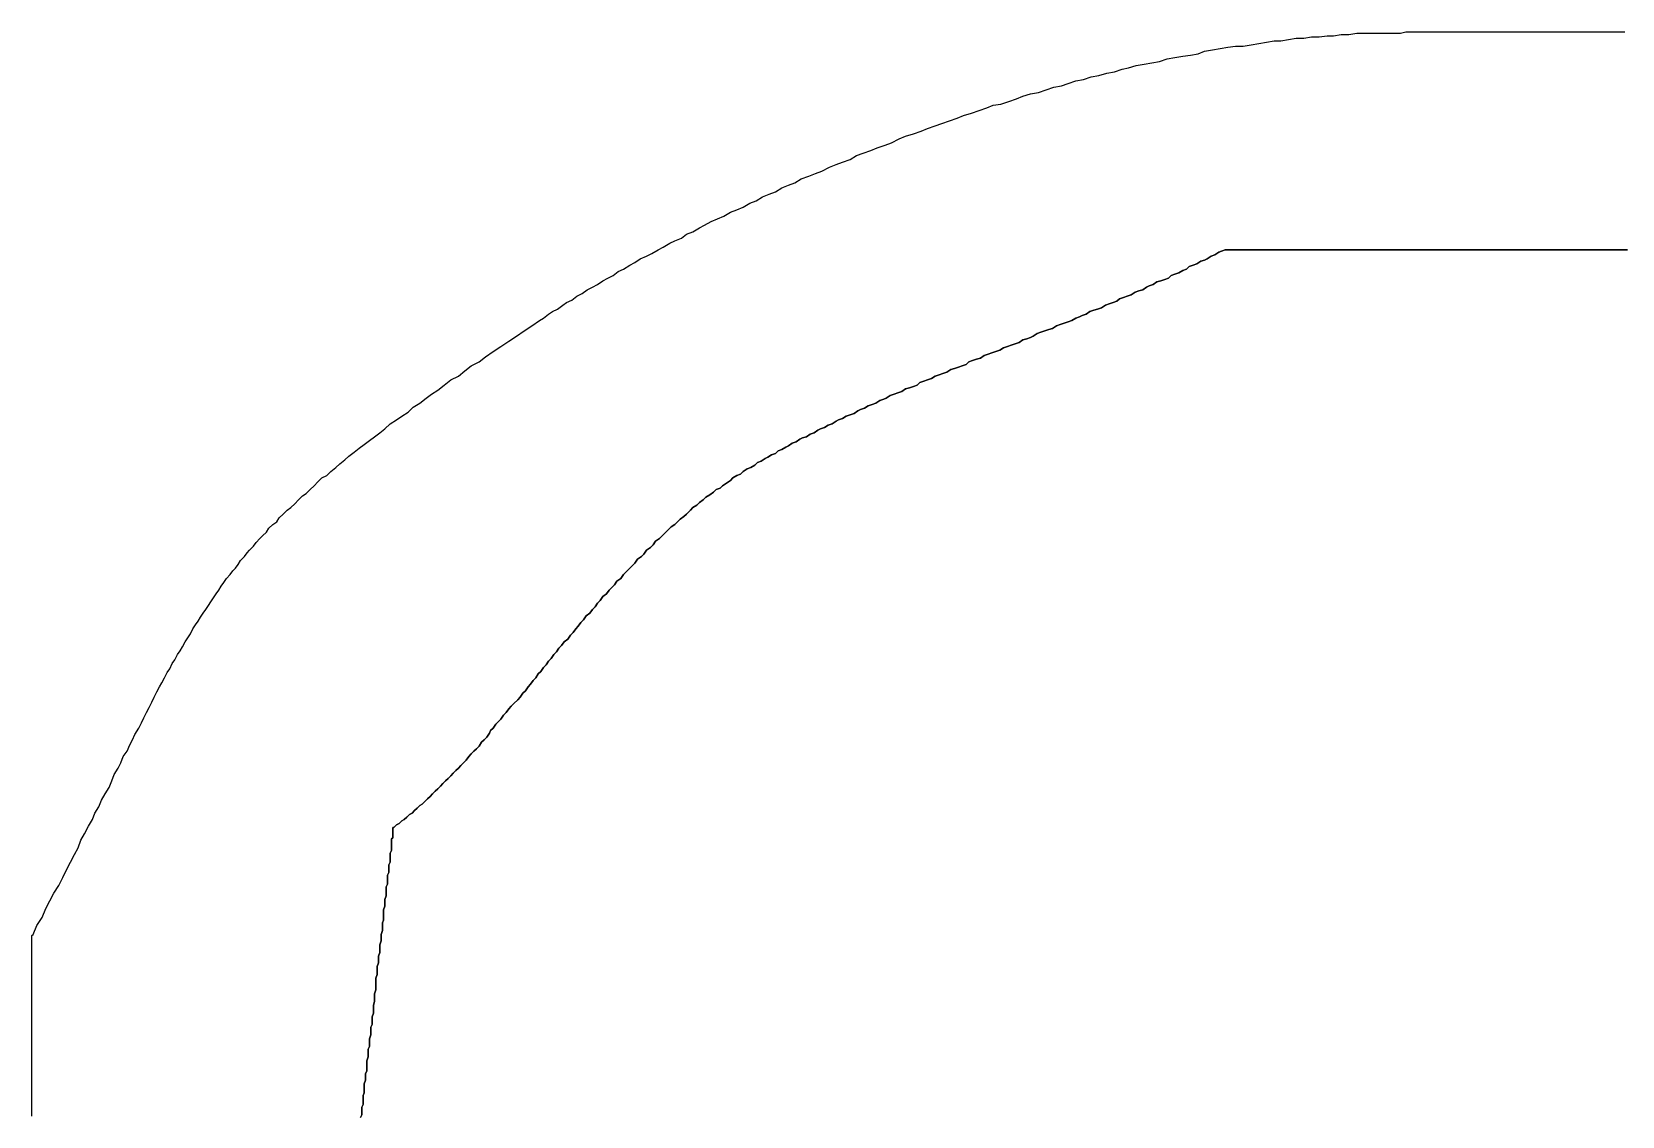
# Model space of a CAD drawing. Extents: x 3196 to 9141, y -1880 to 2325.
# Drawn here: x 8939.08 to 8945.28, y -1222.81 to -1218.58 of the extents above; entities that cross this region are included whole.
import ezdxf

# ---------------------------------------------------------------- set-up
doc = ezdxf.new("R2010")
doc.units = 0
doc.header["$MEASUREMENT"] = 0
doc.layers.add('10', color=10, linetype='CONTINUOUS')

msp = doc.modelspace()

# ---------------------------------------------------------------- linework, layer by layer
at = {"layer": '10', "linetype": 'Continuous'}
for points in [[(8939.084118, -1222.805035), (8939.084118, -1222.794985), (8939.084118, -1222.784935), (8939.084118, -1222.774885), (8939.084118, -1222.764835), (8939.084118, -1222.754785), (8939.084118, -1222.744785), (8939.084118, -1222.734735), (8939.084118, -1222.724685), (8939.084118, -1222.714635), (8939.084118, -1222.704585), (8939.084118, -1222.694535), (8939.084118, -1222.684485), (8939.084118, -1222.679485), (8939.084118, -1222.669435), (8939.084118, -1222.659385), (8939.084118, -1222.649335), (8939.084118, -1222.639285), (8939.084118, -1222.629235), (8939.084118, -1222.624235), (8939.084118, -1222.614185), (8939.084118, -1222.604135), (8939.084118, -1222.594085), (8939.084118, -1222.584085), (8939.084118, -1222.579035), (8939.084118, -1222.568985), (8939.084118, -1222.558935), (8939.084118, -1222.553935), (8939.084118, -1222.543885), (8939.084118, -1222.538885), (8939.084118, -1222.528835), (8939.084118, -1222.523785), (8939.084118, -1222.513735), (8939.084118, -1222.508735), (8939.084118, -1222.498685), (8939.084118, -1222.493685), (8939.084118, -1222.483635), (8939.084118, -1222.478585), (8939.084118, -1222.473585), (8939.084118, -1222.468535), (8939.084118, -1222.458535), (8939.084118, -1222.453485), (8939.084118, -1222.448485), (8939.084118, -1222.443435), (8939.084118, -1222.438435), (8939.084118, -1222.433385), (8939.084118, -1222.428385), (8939.084118, -1222.423335), (8939.084118, -1222.418335), (8939.084118, -1222.413335), (8939.084118, -1222.408285), (8939.084118, -1222.403285), (8939.084118, -1222.398235), (8939.084118, -1222.393235), (8939.084118, -1222.388185), (8939.084118, -1222.383185), (8939.084118, -1222.378135), (8939.084118, -1222.373135), (8939.084118, -1222.368135), (8939.084118, -1222.363085), (8939.084118, -1222.358085), (8939.084118, -1222.353035), (8939.084118, -1222.348035), (8939.084118, -1222.342985), (8939.084118, -1222.337985), (8939.084118, -1222.332985), (8939.084118, -1222.327935), (8939.084118, -1222.322935), (8939.084118, -1222.317885), (8939.084118, -1222.312885), (8939.084118, -1222.307835), (8939.084118, -1222.302835), (8939.084118, -1222.297785), (8939.084118, -1222.292785), (8939.084118, -1222.287785), (8939.084118, -1222.282735), (8939.084118, -1222.277735), (8939.084118, -1222.272685), (8939.084118, -1222.267685), (8939.084118, -1222.262635), (8939.084118, -1222.257635), (8939.084118, -1222.252585), (8939.084118, -1222.247585), (8939.084118, -1222.242585), (8939.084118, -1222.237535), (8939.084118, -1222.232535), (8939.084118, -1222.227485), (8939.084118, -1222.222485), (8939.084118, -1222.217435), (8939.084118, -1222.212435), (8939.084118, -1222.207435), (8939.084118, -1222.202385), (8939.084118, -1222.197385), (8939.084118, -1222.192335), (8939.084118, -1222.187335), (8939.084118, -1222.182285), (8939.084118, -1222.177285), (8939.084118, -1222.172235), (8939.084118, -1222.167235), (8939.084118, -1222.162235), (8939.084118, -1222.157185), (8939.084118, -1222.152185), (8939.084118, -1222.147135), (8939.084118, -1222.142135), (8939.084118, -1222.137085), (8939.084118, -1222.132085), (8939.084118, -1222.127035), (8939.084118, -1222.122035), (8939.084118, -1222.117035), (8939.084118, -1222.111985), (8939.084118, -1222.106985), (8939.084118, -1222.101935), (8939.089168, -1222.096935), (8939.104218, -1222.061785), (8939.124318, -1222.031635), (8939.139368, -1221.996485), (8939.154468, -1221.966335), (8939.169518, -1221.936235), (8939.189618, -1221.906085), (8939.204668, -1221.875935), (8939.219718, -1221.845835), (8939.234818, -1221.815685), (8939.249868, -1221.785585), (8939.264918, -1221.760435), (8939.274968, -1221.730335), (8939.290018, -1221.705235), (8939.305118, -1221.675085), (8939.320168, -1221.649985), (8939.330218, -1221.624835), (8939.345268, -1221.599735), (8939.355318, -1221.574635), (8939.370368, -1221.549535), (8939.385468, -1221.524435), (8939.395518, -1221.499285), (8939.405568, -1221.474185), (8939.420618, -1221.449085), (8939.430668, -1221.428985), (8939.440718, -1221.403885), (8939.455768, -1221.383785), (8939.465818, -1221.358685), (8939.475868, -1221.338585), (8939.485918, -1221.318535), (8939.500968, -1221.293385), (8939.511018, -1221.273335), (8939.521068, -1221.253235), (8939.531118, -1221.233135), (8939.541118, -1221.213035), (8939.551168, -1221.192985), (8939.561218, -1221.172885), (8939.571268, -1221.152785), (8939.581318, -1221.132685), (8939.591368, -1221.117635), (8939.601418, -1221.097535), (8939.611468, -1221.077485), (8939.621468, -1221.062385), (8939.631518, -1221.042285), (8939.641568, -1221.027235), (8939.651618, -1221.007135), (8939.661668, -1220.992085), (8939.671718, -1220.977035), (8939.681768, -1220.956935), (8939.691818, -1220.941885), (8939.701868, -1220.926785), (8939.711868, -1220.906735), (8939.721918, -1220.891635), (8939.731968, -1220.876585), (8939.742018, -1220.861535), (8939.752068, -1220.846435), (8939.762118, -1220.831385), (8939.772168, -1220.816335), (8939.782218, -1220.801235), (8939.792218, -1220.786185), (8939.802268, -1220.771135), (8939.812318, -1220.756035), (8939.822368, -1220.740985), (8939.832418, -1220.725935), (8939.842468, -1220.710835), (8939.857518, -1220.695785), (8939.867568, -1220.680735), (8939.877618, -1220.670685), (8939.887668, -1220.655635), (8939.897718, -1220.640535), (8939.912768, -1220.625485), (8939.922818, -1220.610435), (8939.932868, -1220.600385), (8939.947918, -1220.585285), (8939.957968, -1220.570235), (8939.973018, -1220.555185), (8939.983068, -1220.545135), (8939.998118, -1220.530085), (8940.008168, -1220.514985), (8940.023268, -1220.499935), (8940.038318, -1220.489885), (8940.048368, -1220.474835), (8940.063418, -1220.459735), (8940.078518, -1220.444685), (8940.093568, -1220.434635), (8940.108618, -1220.419585), (8940.123668, -1220.404535), (8940.138768, -1220.389435), (8940.153818, -1220.379385), (8940.168868, -1220.364335), (8940.183968, -1220.349285), (8940.199018, -1220.334185), (8940.214068, -1220.319135), (8940.234168, -1220.309085), (8940.249218, -1220.294035), (8940.269318, -1220.278985), (8940.284418, -1220.263885), (8940.304468, -1220.248835), (8940.319568, -1220.233785), (8940.339618, -1220.218685), (8940.359718, -1220.203635), (8940.379818, -1220.188585), (8940.399918, -1220.173485), (8940.419968, -1220.158435), (8940.440068, -1220.143385), (8940.460168, -1220.128285), (8940.480268, -1220.108235), (8940.505368, -1220.093135), (8940.525468, -1220.078085), (8940.550568, -1220.063035), (8940.570668, -1220.042935), (8940.595768, -1220.027885), (8940.620868, -1220.007785), (8940.640968, -1219.992685), (8940.666068, -1219.977635), (8940.691168, -1219.957535), (8940.716268, -1219.937485), (8940.746418, -1219.922385), (8940.771518, -1219.902335), (8940.796618, -1219.882235), (8940.826768, -1219.867135), (8940.851868, -1219.847085), (8940.882018, -1219.826985), (8940.912168, -1219.806885), (8940.942268, -1219.786785), (8940.972418, -1219.766735), (8941.002518, -1219.746635), (8941.032668, -1219.726535), (8941.062818, -1219.706435), (8941.077868, -1219.696435), (8941.097968, -1219.681335), (8941.113018, -1219.671285), (8941.133118, -1219.661235), (8941.153218, -1219.646185), (8941.168268, -1219.636135), (8941.188368, -1219.626085), (8941.208468, -1219.611035), (8941.228518, -1219.600985), (8941.248618, -1219.585935), (8941.268718, -1219.575885), (8941.288818, -1219.565835), (8941.308868, -1219.550785), (8941.328968, -1219.540735), (8941.349068, -1219.530685), (8941.369168, -1219.515635), (8941.389218, -1219.505585), (8941.414368, -1219.490485), (8941.434418, -1219.480485), (8941.454518, -1219.465385), (8941.479618, -1219.455335), (8941.499718, -1219.445335), (8941.524818, -1219.430235), (8941.544918, -1219.420185), (8941.570018, -1219.405135), (8941.590118, -1219.395085), (8941.615218, -1219.385035), (8941.635318, -1219.369985), (8941.660418, -1219.359935), (8941.685518, -1219.344885), (8941.705618, -1219.334835), (8941.730718, -1219.319785), (8941.755818, -1219.309735), (8941.780968, -1219.299685), (8941.806068, -1219.284585), (8941.831168, -1219.274585), (8941.856268, -1219.264535), (8941.881368, -1219.249435), (8941.906518, -1219.239385), (8941.931618, -1219.224335), (8941.956718, -1219.214285), (8941.981818, -1219.204235), (8942.006918, -1219.189185), (8942.032068, -1219.179135), (8942.057168, -1219.169085), (8942.082268, -1219.154035), (8942.112418, -1219.143985), (8942.137518, -1219.133935), (8942.162618, -1219.123885), (8942.192768, -1219.108835), (8942.217868, -1219.098785), (8942.242968, -1219.088735), (8942.273118, -1219.078685), (8942.298218, -1219.063635), (8942.323318, -1219.053585), (8942.353468, -1219.043535), (8942.378568, -1219.033485), (8942.408718, -1219.023485), (8942.433818, -1219.013435), (8942.463968, -1218.998335), (8942.489068, -1218.988285), (8942.519168, -1218.978285), (8942.549318, -1218.968235), (8942.574418, -1218.958185), (8942.604568, -1218.948135), (8942.629668, -1218.938085), (8942.659818, -1218.928035), (8942.689918, -1218.917985), (8942.715068, -1218.907935), (8942.745168, -1218.897935), (8942.775318, -1218.887885), (8942.805418, -1218.877835), (8942.830568, -1218.867785), (8942.860668, -1218.862735), (8942.890818, -1218.852735), (8942.920968, -1218.842685), (8942.946068, -1218.832635), (8942.976168, -1218.822585), (8943.006318, -1218.817585), (8943.036468, -1218.807535), (8943.066568, -1218.797485), (8943.096718, -1218.792435), (8943.121818, -1218.782385), (8943.151968, -1218.772385), (8943.182068, -1218.767335), (8943.212218, -1218.757285), (8943.242368, -1218.752285), (8943.272468, -1218.742235), (8943.302618, -1218.737185), (8943.332768, -1218.727185), (8943.357868, -1218.722135), (8943.387968, -1218.712085), (8943.418118, -1218.707085), (8943.448268, -1218.702035), (8943.478368, -1218.697035), (8943.508518, -1218.686985), (8943.538668, -1218.681985), (8943.568768, -1218.676935), (8943.598918, -1218.671935), (8943.629068, -1218.666885), (8943.654168, -1218.656835), (8943.684268, -1218.651835), (8943.714418, -1218.646835), (8943.744568, -1218.641785), (8943.774668, -1218.636785), (8943.804818, -1218.636785), (8943.834968, -1218.631735), (8943.865068, -1218.626735), (8943.895218, -1218.621685), (8943.925368, -1218.616685), (8943.950468, -1218.616685), (8943.980568, -1218.611635), (8944.010718, -1218.606635), (8944.040868, -1218.606635), (8944.070968, -1218.601635), (8944.101118, -1218.601635), (8944.131268, -1218.596585), (8944.156368, -1218.596585), (8944.186468, -1218.591585), (8944.216618, -1218.591585), (8944.246768, -1218.586535), (8944.271868, -1218.586535), (8944.302018, -1218.586535), (8944.332118, -1218.586535), (8944.362268, -1218.586535), (8944.387368, -1218.586535), (8944.417518, -1218.586535), (8944.437568, -1218.581535), (8944.442618, -1218.581535), (8944.447618, -1218.581535), (8944.452668, -1218.581535), (8944.457668, -1218.581535), (8944.462718, -1218.581535), (8944.467718, -1218.581535), (8944.472768, -1218.581535), (8944.482768, -1218.581535), (8944.487818, -1218.581535), (8944.497868, -1218.581535), (8944.502868, -1218.581535), (8944.512918, -1218.581535), (8944.522968, -1218.581535), (8944.533018, -1218.581535), (8944.543068, -1218.581535), (8944.553118, -1218.581535), (8944.563118, -1218.581535), (8944.573168, -1218.581535), (8944.583218, -1218.581535), (8944.598318, -1218.581535), (8944.608318, -1218.581535), (8944.623418, -1218.581535), (8944.633468, -1218.581535), (8944.648518, -1218.581535), (8944.663568, -1218.581535), (8944.678668, -1218.581535), (8944.693718, -1218.581535), (8944.708768, -1218.581535), (8944.723868, -1218.581535), (8944.738918, -1218.581535), (8944.753968, -1218.581535), (8944.769018, -1218.581535), (8944.784118, -1218.581535), (8944.799168, -1218.581535), (8944.819268, -1218.581535), (8944.834318, -1218.581535), (8944.854418, -1218.581535), (8944.869468, -1218.581535), (8944.889568, -1218.581535), (8944.904618, -1218.581535), (8944.924718, -1218.581535), (8944.939768, -1218.581535), (8944.959868, -1218.581535), (8944.979968, -1218.581535), (8944.995018, -1218.581535), (8945.015118, -1218.581535), (8945.035218, -1218.581535), (8945.055318, -1218.581535), (8945.075368, -1218.581535), (8945.090468, -1218.581535), (8945.110518, -1218.581535), (8945.130618, -1218.581535), (8945.150718, -1218.581535), (8945.170818, -1218.581535), (8945.190868, -1218.581535), (8945.210968, -1218.581535), (8945.231068, -1218.581535), (8945.251168, -1218.581535), (8945.271218, -1218.581535), (8945.291318, -1218.581535)], [(8945.301368, -1219.430235), (8945.276268, -1219.430235), (8945.246118, -1219.430235), (8945.216018, -1219.430235), (8945.190868, -1219.430235), (8945.160768, -1219.430235), (8945.135668, -1219.430235), (8945.105518, -1219.430235), (8945.080418, -1219.430235), (8945.050268, -1219.430235), (8945.020118, -1219.430235), (8944.995018, -1219.430235), (8944.964918, -1219.430235), (8944.939768, -1219.430235), (8944.909668, -1219.430235), (8944.884568, -1219.430235), (8944.859418, -1219.430235), (8944.829318, -1219.430235), (8944.804218, -1219.430235), (8944.779068, -1219.430235), (8944.753968, -1219.430235), (8944.723868, -1219.430235), (8944.698718, -1219.430235), (8944.673618, -1219.430235), (8944.648518, -1219.430235), (8944.623418, -1219.430235), (8944.598318, -1219.430235), (8944.573168, -1219.430235), (8944.553118, -1219.430235), (8944.527968, -1219.430235), (8944.502868, -1219.430235), (8944.482768, -1219.430235), (8944.457668, -1219.430235), (8944.437568, -1219.430235), (8944.412468, -1219.430235), (8944.392368, -1219.430235), (8944.372318, -1219.430235), (8944.352218, -1219.430235), (8944.332118, -1219.430235), (8944.312018, -1219.430235), (8944.291968, -1219.430235), (8944.271868, -1219.430235), (8944.256818, -1219.430235), (8944.236718, -1219.430235), (8944.221668, -1219.430235), (8944.206568, -1219.430235), (8944.191518, -1219.430235), (8944.176468, -1219.430235), (8944.161368, -1219.430235), (8944.146318, -1219.430235), (8944.131268, -1219.430235), (8944.121218, -1219.430235), (8944.106118, -1219.430235), (8944.096118, -1219.430235), (8944.086068, -1219.430235), (8944.076018, -1219.430235), (8944.065968, -1219.430235), (8944.055918, -1219.430235), (8944.050918, -1219.430235), (8944.040868, -1219.430235), (8944.035818, -1219.430235), (8944.030818, -1219.430235), (8944.025768, -1219.430235), (8944.020768, -1219.430235), (8944.015718, -1219.430235), (8944.010718, -1219.430235), (8944.005718, -1219.430235), (8944.000668, -1219.430235), (8943.995668, -1219.430235), (8943.990618, -1219.430235), (8943.985618, -1219.430235), (8943.980568, -1219.430235), (8943.975568, -1219.430235), (8943.970568, -1219.430235), (8943.965518, -1219.430235), (8943.960518, -1219.430235), (8943.955468, -1219.430235), (8943.950468, -1219.430235), (8943.945418, -1219.430235), (8943.940418, -1219.430235), (8943.935368, -1219.430235), (8943.930368, -1219.430235), (8943.925368, -1219.430235), (8943.920318, -1219.430235), (8943.915318, -1219.430235), (8943.910268, -1219.430235), (8943.905268, -1219.430235), (8943.900218, -1219.430235), (8943.895218, -1219.430235), (8943.890168, -1219.430235), (8943.885168, -1219.430235), (8943.880168, -1219.430235), (8943.875118, -1219.430235), (8943.870118, -1219.430235), (8943.865068, -1219.430235), (8943.860068, -1219.430235), (8943.855018, -1219.430235), (8943.850018, -1219.430235), (8943.845018, -1219.430235), (8943.839968, -1219.430235), (8943.834968, -1219.430235), (8943.829918, -1219.430235), (8943.824918, -1219.430235), (8943.819868, -1219.430235), (8943.814868, -1219.430235), (8943.809818, -1219.430235), (8943.804818, -1219.430235), (8943.799818, -1219.430235), (8943.794768, -1219.430235), (8943.789768, -1219.430235), (8943.784718, -1219.430235), (8943.779718, -1219.430235), (8943.774668, -1219.430235), (8943.769668, -1219.430235), (8943.764618, -1219.430235), (8943.759618, -1219.430235), (8943.754618, -1219.430235), (8943.749568, -1219.430235), (8943.744568, -1219.430235), (8943.739518, -1219.430235), (8943.734518, -1219.430235), (8943.719468, -1219.435285), (8943.709418, -1219.440285), (8943.694318, -1219.450335), (8943.679268, -1219.455335), (8943.664218, -1219.465385), (8943.654168, -1219.470435), (8943.639068, -1219.475435), (8943.624018, -1219.485485), (8943.608968, -1219.490485), (8943.593918, -1219.495535), (8943.583868, -1219.505585), (8943.568768, -1219.510585), (8943.553718, -1219.520635), (8943.538668, -1219.525685), (8943.523568, -1219.530685), (8943.513518, -1219.540735), (8943.498468, -1219.545735), (8943.483418, -1219.550785), (8943.468368, -1219.555785), (8943.453268, -1219.565835), (8943.438218, -1219.570885), (8943.428168, -1219.575885), (8943.413118, -1219.585935), (8943.398018, -1219.590935), (8943.382968, -1219.595985), (8943.367918, -1219.606035), (8943.352818, -1219.611035), (8943.337768, -1219.616035), (8943.322718, -1219.621085), (8943.312668, -1219.631135), (8943.297618, -1219.636135), (8943.282518, -1219.641185), (8943.267468, -1219.646185), (8943.252418, -1219.656235), (8943.237318, -1219.661235), (8943.222268, -1219.666285), (8943.207218, -1219.671285), (8943.192118, -1219.681335), (8943.177068, -1219.686385), (8943.167018, -1219.691385), (8943.151968, -1219.696435), (8943.136868, -1219.706435), (8943.121818, -1219.711485), (8943.106768, -1219.716485), (8943.091718, -1219.721535), (8943.076618, -1219.726535), (8943.061568, -1219.736585), (8943.046518, -1219.741585), (8943.031418, -1219.746635), (8943.016368, -1219.751635), (8943.001318, -1219.756685), (8942.986218, -1219.766735), (8942.976168, -1219.771735), (8942.961118, -1219.776785), (8942.946068, -1219.781785), (8942.930968, -1219.791835), (8942.915918, -1219.796835), (8942.900868, -1219.801885), (8942.885768, -1219.806885), (8942.870718, -1219.811935), (8942.855668, -1219.821985), (8942.840618, -1219.826985), (8942.825518, -1219.831985), (8942.810468, -1219.837035), (8942.795418, -1219.842035), (8942.780318, -1219.852085), (8942.765268, -1219.857135), (8942.750218, -1219.862135), (8942.735118, -1219.867135), (8942.725068, -1219.877185), (8942.710018, -1219.882235), (8942.694968, -1219.887235), (8942.679868, -1219.892285), (8942.664818, -1219.897285), (8942.649768, -1219.907335), (8942.634668, -1219.912335), (8942.619618, -1219.917385), (8942.604568, -1219.922385), (8942.589518, -1219.932435), (8942.574418, -1219.937485), (8942.559368, -1219.942485), (8942.544318, -1219.947535), (8942.534268, -1219.957535), (8942.519168, -1219.962585), (8942.504118, -1219.967585), (8942.489068, -1219.972635), (8942.473968, -1219.982685), (8942.458918, -1219.987685), (8942.443868, -1219.992685), (8942.428768, -1219.997735), (8942.413718, -1220.007785), (8942.403668, -1220.012785), (8942.388618, -1220.017835), (8942.373568, -1220.027885), (8942.358468, -1220.032885), (8942.343418, -1220.037885), (8942.328368, -1220.047935), (8942.313268, -1220.052985), (8942.303218, -1220.057985), (8942.288168, -1220.068035), (8942.273118, -1220.073085), (8942.258018, -1220.078085), (8942.242968, -1220.088135), (8942.227918, -1220.093135), (8942.217868, -1220.098185), (8942.202818, -1220.108235), (8942.187718, -1220.113235), (8942.172668, -1220.123285), (8942.157618, -1220.128285), (8942.147568, -1220.133335), (8942.132468, -1220.143385), (8942.117418, -1220.148385), (8942.102368, -1220.158435), (8942.087318, -1220.163435), (8942.077268, -1220.168485), (8942.062168, -1220.178535), (8942.047118, -1220.183535), (8942.032068, -1220.193585), (8942.022018, -1220.198635), (8942.006918, -1220.208635), (8941.991868, -1220.213685), (8941.981818, -1220.223735), (8941.966768, -1220.228735), (8941.951718, -1220.238785), (8941.941668, -1220.243785), (8941.926568, -1220.253835), (8941.911518, -1220.258885), (8941.901468, -1220.268935), (8941.886418, -1220.278985), (8941.871368, -1220.283985), (8941.856268, -1220.294035), (8941.846218, -1220.304085), (8941.831168, -1220.309085), (8941.816118, -1220.319135), (8941.806068, -1220.329185), (8941.791018, -1220.339235), (8941.775918, -1220.349285), (8941.765868, -1220.359335), (8941.750818, -1220.364335), (8941.740768, -1220.374385), (8941.725718, -1220.384435), (8941.710668, -1220.394485), (8941.700618, -1220.404535), (8941.685518, -1220.414535), (8941.675468, -1220.424585), (8941.660418, -1220.434635), (8941.650368, -1220.444685), (8941.635318, -1220.459735), (8941.625268, -1220.469785), (8941.610218, -1220.479835), (8941.600168, -1220.489885), (8941.590118, -1220.499935), (8941.575068, -1220.509985), (8941.565018, -1220.520035), (8941.549918, -1220.535085), (8941.539918, -1220.545135), (8941.529868, -1220.555185), (8941.514768, -1220.565235), (8941.504718, -1220.580285), (8941.494718, -1220.590335), (8941.479618, -1220.600385), (8941.469568, -1220.615435), (8941.459568, -1220.625485), (8941.444468, -1220.635535), (8941.434418, -1220.650585), (8941.424368, -1220.660635), (8941.409318, -1220.675685), (8941.399268, -1220.685735), (8941.389218, -1220.695785), (8941.379168, -1220.710835), (8941.364118, -1220.720885), (8941.354068, -1220.735985), (8941.344018, -1220.745985), (8941.334018, -1220.756035), (8941.323968, -1220.771135), (8941.308868, -1220.781185), (8941.298818, -1220.796235), (8941.288818, -1220.806285), (8941.278768, -1220.821335), (8941.268718, -1220.831385), (8941.258668, -1220.846435), (8941.243618, -1220.856485), (8941.233568, -1220.871535), (8941.223518, -1220.881585), (8941.213468, -1220.896685), (8941.203418, -1220.906735), (8941.193368, -1220.921785), (8941.183318, -1220.931835), (8941.173268, -1220.946885), (8941.158218, -1220.956935), (8941.148168, -1220.971985), (8941.138118, -1220.982035), (8941.128068, -1220.997085), (8941.118068, -1221.007135), (8941.108018, -1221.022235), (8941.097968, -1221.032285), (8941.087918, -1221.047335), (8941.077868, -1221.057385), (8941.067818, -1221.072435), (8941.057768, -1221.082485), (8941.047718, -1221.097535), (8941.037718, -1221.107585), (8941.027668, -1221.122635), (8941.017618, -1221.132685), (8941.007568, -1221.147785), (8940.997518, -1221.157835), (8940.987468, -1221.172885), (8940.977418, -1221.182935), (8940.962368, -1221.197985), (8940.952318, -1221.208035), (8940.942268, -1221.218085), (8940.932218, -1221.233135), (8940.922168, -1221.243185), (8940.912168, -1221.258235), (8940.902118, -1221.268285), (8940.892068, -1221.278335), (8940.882018, -1221.293385), (8940.871968, -1221.303435), (8940.866968, -1221.313485), (8940.856918, -1221.328585), (8940.846868, -1221.338585), (8940.836818, -1221.348635), (8940.826768, -1221.363735), (8940.816718, -1221.373735), (8940.806668, -1221.383785), (8940.796618, -1221.393835), (8940.786618, -1221.403885), (8940.776568, -1221.418935), (8940.766518, -1221.428985), (8940.756468, -1221.439035), (8940.746418, -1221.449085), (8940.736368, -1221.459135), (8940.726318, -1221.469185), (8940.716268, -1221.479235), (8940.706268, -1221.489285), (8940.696218, -1221.499285), (8940.686168, -1221.509335), (8940.676118, -1221.519385), (8940.666068, -1221.529435), (8940.656018, -1221.539485), (8940.645968, -1221.549535), (8940.635918, -1221.559585), (8940.625868, -1221.569635), (8940.615868, -1221.579685), (8940.605818, -1221.589685), (8940.595768, -1221.594735), (8940.585718, -1221.604785), (8940.575668, -1221.614835), (8940.565618, -1221.624835), (8940.555568, -1221.629885), (8940.545518, -1221.639935), (8940.535518, -1221.649985), (8940.525468, -1221.654985), (8940.515418, -1221.665035), (8940.505368, -1221.670035), (8940.495318, -1221.680085)], [(8940.495318, -1221.680085), (8940.505368, -1221.670035), (8940.515418, -1221.665035), (8940.525468, -1221.654985), (8940.535518, -1221.649985), (8940.545518, -1221.639935), (8940.555568, -1221.629885), (8940.565618, -1221.624835), (8940.575668, -1221.614835), (8940.585718, -1221.604785), (8940.595768, -1221.594735), (8940.605818, -1221.589685), (8940.615868, -1221.579685), (8940.625868, -1221.569635), (8940.635918, -1221.559585), (8940.645968, -1221.549535), (8940.656018, -1221.539485), (8940.666068, -1221.529435), (8940.676118, -1221.519385), (8940.686168, -1221.509335), (8940.696218, -1221.499285), (8940.706268, -1221.489285), (8940.716268, -1221.479235), (8940.726318, -1221.469185), (8940.736368, -1221.459135), (8940.746418, -1221.449085), (8940.756468, -1221.439035), (8940.766518, -1221.428985), (8940.776568, -1221.418935), (8940.786618, -1221.403885), (8940.796618, -1221.393835), (8940.806668, -1221.383785), (8940.816718, -1221.373735), (8940.826768, -1221.363735), (8940.836818, -1221.348635), (8940.846868, -1221.338585), (8940.856918, -1221.328585), (8940.866968, -1221.313485), (8940.871968, -1221.303435), (8940.882018, -1221.293385), (8940.892068, -1221.278335), (8940.902118, -1221.268285), (8940.912168, -1221.258235), (8940.922168, -1221.243185), (8940.932218, -1221.233135), (8940.942268, -1221.218085), (8940.952318, -1221.208035), (8940.962368, -1221.197985), (8940.977418, -1221.182935), (8940.987468, -1221.172885), (8940.997518, -1221.157835), (8941.007568, -1221.147785), (8941.017618, -1221.132685), (8941.027668, -1221.122635), (8941.037718, -1221.107585), (8941.047718, -1221.097535), (8941.057768, -1221.082485), (8941.067818, -1221.072435), (8941.077868, -1221.057385), (8941.087918, -1221.047335), (8941.097968, -1221.032285), (8941.108018, -1221.022235), (8941.118068, -1221.007135), (8941.128068, -1220.997085), (8941.138118, -1220.982035), (8941.148168, -1220.971985), (8941.158218, -1220.956935), (8941.173268, -1220.946885), (8941.183318, -1220.931835), (8941.193368, -1220.921785), (8941.203418, -1220.906735), (8941.213468, -1220.896685), (8941.223518, -1220.881585), (8941.233568, -1220.871535), (8941.243618, -1220.856485), (8941.258668, -1220.846435), (8941.268718, -1220.831385), (8941.278768, -1220.821335), (8941.288818, -1220.806285), (8941.298818, -1220.796235), (8941.308868, -1220.781185), (8941.323968, -1220.771135), (8941.334018, -1220.756035), (8941.344018, -1220.745985), (8941.354068, -1220.735985), (8941.364118, -1220.720885), (8941.379168, -1220.710835), (8941.389218, -1220.695785), (8941.399268, -1220.685735), (8941.409318, -1220.675685), (8941.424368, -1220.660635), (8941.434418, -1220.650585), (8941.444468, -1220.635535), (8941.459568, -1220.625485), (8941.469568, -1220.615435), (8941.479618, -1220.600385), (8941.494718, -1220.590335), (8941.504718, -1220.580285), (8941.514768, -1220.565235), (8941.529868, -1220.555185), (8941.539918, -1220.545135), (8941.549918, -1220.535085), (8941.565018, -1220.520035), (8941.575068, -1220.509985), (8941.590118, -1220.499935), (8941.600168, -1220.489885), (8941.610218, -1220.479835), (8941.625268, -1220.469785), (8941.635318, -1220.459735), (8941.650368, -1220.444685), (8941.660418, -1220.434635), (8941.675468, -1220.424585), (8941.685518, -1220.414535), (8941.700618, -1220.404535), (8941.710668, -1220.394485), (8941.725718, -1220.384435), (8941.740768, -1220.374385), (8941.750818, -1220.364335), (8941.765868, -1220.359335), (8941.775918, -1220.349285), (8941.791018, -1220.339235), (8941.806068, -1220.329185), (8941.816118, -1220.319135), (8941.831168, -1220.309085), (8941.846218, -1220.304085), (8941.856268, -1220.294035), (8941.871368, -1220.283985), (8941.886418, -1220.278985), (8941.901468, -1220.268935), (8941.911518, -1220.258885), (8941.926568, -1220.253835), (8941.941668, -1220.243785), (8941.951718, -1220.238785), (8941.966768, -1220.228735), (8941.981818, -1220.223735), (8941.991868, -1220.213685), (8942.006918, -1220.208635), (8942.022018, -1220.198635), (8942.032068, -1220.193585), (8942.047118, -1220.183535), (8942.062168, -1220.178535), (8942.077268, -1220.168485), (8942.087318, -1220.163435), (8942.102368, -1220.158435), (8942.117418, -1220.148385), (8942.132468, -1220.143385), (8942.147568, -1220.133335), (8942.157618, -1220.128285), (8942.172668, -1220.123285), (8942.187718, -1220.113235), (8942.202818, -1220.108235), (8942.217868, -1220.098185), (8942.227918, -1220.093135), (8942.242968, -1220.088135), (8942.258018, -1220.078085), (8942.273118, -1220.073085), (8942.288168, -1220.068035), (8942.303218, -1220.057985), (8942.313268, -1220.052985), (8942.328368, -1220.047935), (8942.343418, -1220.037885), (8942.358468, -1220.032885), (8942.373568, -1220.027885), (8942.388618, -1220.017835), (8942.403668, -1220.012785), (8942.413718, -1220.007785), (8942.428768, -1219.997735), (8942.443868, -1219.992685), (8942.458918, -1219.987685), (8942.473968, -1219.982685), (8942.489068, -1219.972635), (8942.504118, -1219.967585), (8942.519168, -1219.962585), (8942.534268, -1219.957535), (8942.544318, -1219.947535), (8942.559368, -1219.942485), (8942.574418, -1219.937485), (8942.589518, -1219.932435), (8942.604568, -1219.922385), (8942.619618, -1219.917385), (8942.634668, -1219.912335), (8942.649768, -1219.907335), (8942.664818, -1219.897285), (8942.679868, -1219.892285), (8942.694968, -1219.887235), (8942.710018, -1219.882235), (8942.725068, -1219.877185), (8942.735118, -1219.867135), (8942.750218, -1219.862135), (8942.765268, -1219.857135), (8942.780318, -1219.852085), (8942.795418, -1219.842035), (8942.810468, -1219.837035), (8942.825518, -1219.831985), (8942.840618, -1219.826985), (8942.855668, -1219.821985), (8942.870718, -1219.811935), (8942.885768, -1219.806885), (8942.900868, -1219.801885), (8942.915918, -1219.796835), (8942.930968, -1219.791835), (8942.946068, -1219.781785), (8942.961118, -1219.776785), (8942.976168, -1219.771735), (8942.986218, -1219.766735), (8943.001318, -1219.756685), (8943.016368, -1219.751635), (8943.031418, -1219.746635), (8943.046518, -1219.741585), (8943.061568, -1219.736585), (8943.076618, -1219.726535), (8943.091718, -1219.721535), (8943.106768, -1219.716485), (8943.121818, -1219.711485), (8943.136868, -1219.706435), (8943.151968, -1219.696435), (8943.167018, -1219.691385), (8943.177068, -1219.686385), (8943.192118, -1219.681335), (8943.207218, -1219.671285), (8943.222268, -1219.666285), (8943.237318, -1219.661235), (8943.252418, -1219.656235), (8943.267468, -1219.646185), (8943.282518, -1219.641185), (8943.297618, -1219.636135), (8943.312668, -1219.631135), (8943.322718, -1219.621085), (8943.337768, -1219.616035), (8943.352818, -1219.611035), (8943.367918, -1219.606035), (8943.382968, -1219.595985), (8943.398018, -1219.590935), (8943.413118, -1219.585935), (8943.428168, -1219.575885), (8943.438218, -1219.570885), (8943.453268, -1219.565835), (8943.468368, -1219.555785), (8943.483418, -1219.550785), (8943.498468, -1219.545735), (8943.513518, -1219.540735), (8943.523568, -1219.530685), (8943.538668, -1219.525685), (8943.553718, -1219.520635), (8943.568768, -1219.510585), (8943.583868, -1219.505585), (8943.593918, -1219.495535), (8943.608968, -1219.490485), (8943.624018, -1219.485485), (8943.639068, -1219.475435), (8943.654168, -1219.470435), (8943.664218, -1219.465385), (8943.679268, -1219.455335), (8943.694318, -1219.450335), (8943.709418, -1219.440285), (8943.719468, -1219.435285), (8943.734518, -1219.430235), (8943.739518, -1219.430235), (8943.744568, -1219.430235), (8943.749568, -1219.430235), (8943.754618, -1219.430235), (8943.759618, -1219.430235), (8943.764618, -1219.430235), (8943.769668, -1219.430235), (8943.774668, -1219.430235), (8943.779718, -1219.430235), (8943.784718, -1219.430235), (8943.789768, -1219.430235), (8943.794768, -1219.430235), (8943.799818, -1219.430235), (8943.804818, -1219.430235), (8943.809818, -1219.430235), (8943.814868, -1219.430235), (8943.819868, -1219.430235), (8943.824918, -1219.430235), (8943.829918, -1219.430235), (8943.834968, -1219.430235), (8943.839968, -1219.430235), (8943.845018, -1219.430235), (8943.850018, -1219.430235), (8943.855018, -1219.430235), (8943.860068, -1219.430235), (8943.865068, -1219.430235), (8943.870118, -1219.430235), (8943.875118, -1219.430235), (8943.880168, -1219.430235), (8943.885168, -1219.430235), (8943.890168, -1219.430235), (8943.895218, -1219.430235), (8943.900218, -1219.430235), (8943.905268, -1219.430235), (8943.910268, -1219.430235), (8943.915318, -1219.430235), (8943.920318, -1219.430235), (8943.925368, -1219.430235), (8943.930368, -1219.430235), (8943.935368, -1219.430235), (8943.940418, -1219.430235), (8943.945418, -1219.430235), (8943.950468, -1219.430235), (8943.955468, -1219.430235), (8943.960518, -1219.430235), (8943.965518, -1219.430235), (8943.970568, -1219.430235), (8943.975568, -1219.430235), (8943.980568, -1219.430235), (8943.985618, -1219.430235), (8943.990618, -1219.430235), (8943.995668, -1219.430235), (8944.000668, -1219.430235), (8944.005718, -1219.430235), (8944.010718, -1219.430235), (8944.015718, -1219.430235), (8944.020768, -1219.430235), (8944.025768, -1219.430235), (8944.030818, -1219.430235), (8944.035818, -1219.430235), (8944.040868, -1219.430235), (8944.050918, -1219.430235), (8944.055918, -1219.430235), (8944.065968, -1219.430235), (8944.076018, -1219.430235), (8944.086068, -1219.430235), (8944.096118, -1219.430235), (8944.106118, -1219.430235), (8944.121218, -1219.430235), (8944.131268, -1219.430235), (8944.146318, -1219.430235), (8944.161368, -1219.430235), (8944.176468, -1219.430235), (8944.191518, -1219.430235), (8944.206568, -1219.430235), (8944.221668, -1219.430235), (8944.236718, -1219.430235), (8944.256818, -1219.430235), (8944.271868, -1219.430235), (8944.291968, -1219.430235), (8944.312018, -1219.430235), (8944.332118, -1219.430235), (8944.352218, -1219.430235), (8944.372318, -1219.430235), (8944.392368, -1219.430235), (8944.412468, -1219.430235), (8944.437568, -1219.430235), (8944.457668, -1219.430235), (8944.482768, -1219.430235), (8944.502868, -1219.430235), (8944.527968, -1219.430235), (8944.553118, -1219.430235), (8944.573168, -1219.430235), (8944.598318, -1219.430235), (8944.623418, -1219.430235), (8944.648518, -1219.430235), (8944.673618, -1219.430235), (8944.698718, -1219.430235), (8944.723868, -1219.430235), (8944.753968, -1219.430235), (8944.779068, -1219.430235), (8944.804218, -1219.430235), (8944.829318, -1219.430235), (8944.859418, -1219.430235), (8944.884568, -1219.430235), (8944.909668, -1219.430235), (8944.939768, -1219.430235), (8944.964918, -1219.430235), (8944.995018, -1219.430235), (8945.020118, -1219.430235), (8945.050268, -1219.430235), (8945.080418, -1219.430235), (8945.105518, -1219.430235), (8945.135668, -1219.430235), (8945.160768, -1219.430235), (8945.190868, -1219.430235), (8945.216018, -1219.430235), (8945.246118, -1219.430235), (8945.276268, -1219.430235), (8945.301368, -1219.430235)], [(8940.495318, -1221.680085), (8940.490318, -1221.680085), (8940.490318, -1221.685135), (8940.490318, -1221.690135), (8940.490318, -1221.695185), (8940.490318, -1221.700185), (8940.490318, -1221.705235), (8940.490318, -1221.710235), (8940.490318, -1221.715235), (8940.490318, -1221.720285), (8940.485268, -1221.725285), (8940.485268, -1221.735335), (8940.485268, -1221.740385), (8940.485268, -1221.745385), (8940.485268, -1221.755435), (8940.485268, -1221.760435), (8940.485268, -1221.770485), (8940.480268, -1221.780535), (8940.480268, -1221.785585), (8940.480268, -1221.795585), (8940.480268, -1221.805635), (8940.480268, -1221.815685), (8940.475218, -1221.825735), (8940.475218, -1221.835785), (8940.475218, -1221.845835), (8940.475218, -1221.855885), (8940.470218, -1221.865935), (8940.470218, -1221.875935), (8940.470218, -1221.891035), (8940.470218, -1221.901085), (8940.465168, -1221.911135), (8940.465168, -1221.926185), (8940.465168, -1221.936235), (8940.465168, -1221.946285), (8940.460168, -1221.961335), (8940.460168, -1221.971385), (8940.460168, -1221.986435), (8940.455168, -1222.001485), (8940.455168, -1222.011535), (8940.455168, -1222.026635), (8940.455168, -1222.041685), (8940.450118, -1222.051735), (8940.450118, -1222.066785), (8940.450118, -1222.081885), (8940.445118, -1222.096935), (8940.445118, -1222.106985), (8940.445118, -1222.122035), (8940.440068, -1222.137085), (8940.440068, -1222.152185), (8940.440068, -1222.167235), (8940.435068, -1222.182285), (8940.435068, -1222.197385), (8940.435068, -1222.207435), (8940.430018, -1222.222485), (8940.430018, -1222.237535), (8940.430018, -1222.252585), (8940.425018, -1222.267685), (8940.425018, -1222.282735), (8940.425018, -1222.297785), (8940.425018, -1222.312885), (8940.419968, -1222.327935), (8940.419968, -1222.342985), (8940.419968, -1222.358085), (8940.414968, -1222.373135), (8940.414968, -1222.388185), (8940.414968, -1222.403285), (8940.409968, -1222.418335), (8940.409968, -1222.433385), (8940.409968, -1222.448485), (8940.404918, -1222.458535), (8940.404918, -1222.473585), (8940.404918, -1222.488635), (8940.399918, -1222.503685), (8940.399918, -1222.518785), (8940.399918, -1222.533835), (8940.394868, -1222.543885), (8940.394868, -1222.558935), (8940.394868, -1222.574035), (8940.389868, -1222.589085), (8940.389868, -1222.599135), (8940.389868, -1222.614185), (8940.389868, -1222.629235), (8940.384818, -1222.639285), (8940.384818, -1222.654385), (8940.384818, -1222.664435), (8940.379818, -1222.679485), (8940.379818, -1222.689535), (8940.379818, -1222.704585), (8940.379818, -1222.714635), (8940.374768, -1222.724685), (8940.374768, -1222.739735), (8940.374768, -1222.749785), (8940.374768, -1222.759835), (8940.369768, -1222.769885), (8940.369768, -1222.779935), (8940.369768, -1222.789985), (8940.369768, -1222.799985), (8940.364768, -1222.810035)], [(8940.364768, -1222.810035), (8940.369768, -1222.799985), (8940.369768, -1222.789985), (8940.369768, -1222.779935), (8940.369768, -1222.769885), (8940.374768, -1222.759835), (8940.374768, -1222.749785), (8940.374768, -1222.739735), (8940.374768, -1222.724685), (8940.379818, -1222.714635), (8940.379818, -1222.704585), (8940.379818, -1222.689535), (8940.379818, -1222.679485), (8940.384818, -1222.664435), (8940.384818, -1222.654385), (8940.384818, -1222.639285), (8940.389868, -1222.629235), (8940.389868, -1222.614185), (8940.389868, -1222.599135), (8940.389868, -1222.589085), (8940.394868, -1222.574035), (8940.394868, -1222.558935), (8940.394868, -1222.543885), (8940.399918, -1222.533835), (8940.399918, -1222.518785), (8940.399918, -1222.503685), (8940.404918, -1222.488635), (8940.404918, -1222.473585), (8940.404918, -1222.458535), (8940.409968, -1222.448485), (8940.409968, -1222.433385), (8940.409968, -1222.418335), (8940.414968, -1222.403285), (8940.414968, -1222.388185), (8940.414968, -1222.373135), (8940.419968, -1222.358085), (8940.419968, -1222.342985), (8940.419968, -1222.327935), (8940.425018, -1222.312885), (8940.425018, -1222.297785), (8940.425018, -1222.282735), (8940.425018, -1222.267685), (8940.430018, -1222.252585), (8940.430018, -1222.237535), (8940.430018, -1222.222485), (8940.435068, -1222.207435), (8940.435068, -1222.197385), (8940.435068, -1222.182285), (8940.440068, -1222.167235), (8940.440068, -1222.152185), (8940.440068, -1222.137085), (8940.445118, -1222.122035), (8940.445118, -1222.106985), (8940.445118, -1222.096935), (8940.450118, -1222.081885), (8940.450118, -1222.066785), (8940.450118, -1222.051735), (8940.455168, -1222.041685), (8940.455168, -1222.026635), (8940.455168, -1222.011535), (8940.455168, -1222.001485), (8940.460168, -1221.986435), (8940.460168, -1221.971385), (8940.460168, -1221.961335), (8940.465168, -1221.946285), (8940.465168, -1221.936235), (8940.465168, -1221.926185), (8940.465168, -1221.911135), (8940.470218, -1221.901085), (8940.470218, -1221.891035), (8940.470218, -1221.875935), (8940.470218, -1221.865935), (8940.475218, -1221.855885), (8940.475218, -1221.845835), (8940.475218, -1221.835785), (8940.475218, -1221.825735), (8940.480268, -1221.815685), (8940.480268, -1221.805635), (8940.480268, -1221.795585), (8940.480268, -1221.785585), (8940.480268, -1221.780535), (8940.485268, -1221.770485), (8940.485268, -1221.760435), (8940.485268, -1221.755435), (8940.485268, -1221.745385), (8940.485268, -1221.740385), (8940.485268, -1221.735335), (8940.485268, -1221.725285), (8940.490318, -1221.720285), (8940.490318, -1221.715235), (8940.490318, -1221.710235), (8940.490318, -1221.705235), (8940.490318, -1221.700185), (8940.490318, -1221.695185), (8940.490318, -1221.690135), (8940.490318, -1221.685135), (8940.490318, -1221.680085), (8940.495318, -1221.680085)]]:
    msp.add_lwpolyline(points, dxfattribs=at)

doc.saveas('drawing.dxf')
